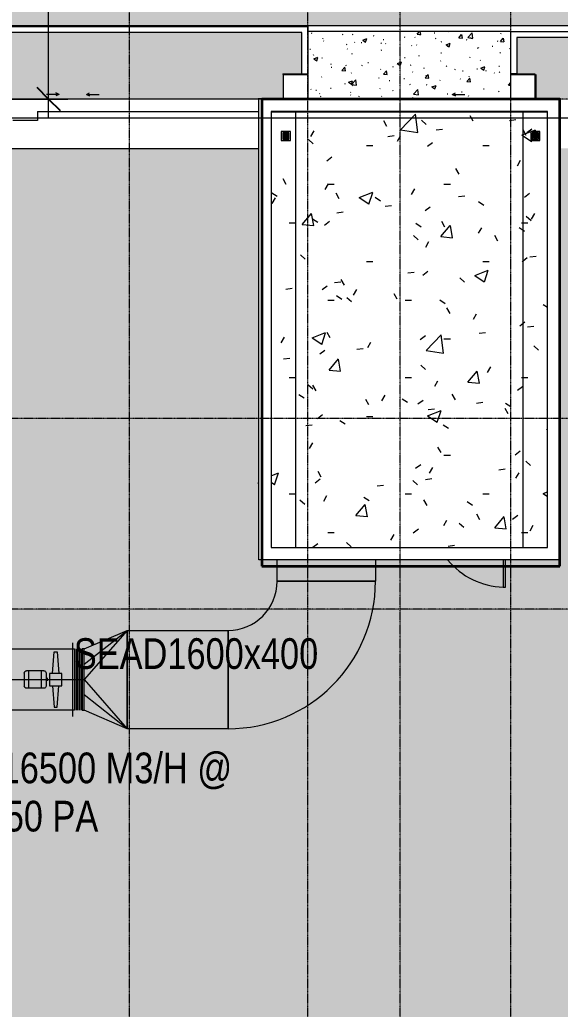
# Model space of a CAD drawing. Header units: millimetres. Extents: x 5117 to 246734, y -48177 to 129208.
# Drawn here: x 110265 to 119058, y 63423 to 79527 of the extents above; entities that cross this region are included whole.
import ezdxf

# ---------------------------------------------------------------- set-up
doc = ezdxf.new("R2010")
doc.units = ezdxf.units.MM
doc.linetypes.add('Grid Line', pattern=[22.225, 12.7, -3.175, 3.175, -3.175])
doc.linetypes.add('IMPORT-CENTER _3_', pattern=[10.16, 6.35, -1.27, 1.27, -1.27])
for name, color, linetype, lineweight in [('0-1', 7, 'Continuous', 5), ('A-ANNO-DIMS', 211, 'Continuous', 9), ('A-ANNO-DIMS-310', 211, 'Continuous', 9), ('A-DETL-GENF', 92, 'Continuous', 9), ('A-DETL-WIDE', 214, 'Continuous', 35), ('A-DOOR', 31, 'Continuous', 9), ('A-FLOR', 192, 'Continuous', 9), ('A-FLOR-1', 7, 'Continuous', 9), ('A-FLOR-PATT', 8, 'Continuous', 9), ('A-FLOR-PATT-2', 9, 'Continuous', 9), ('A-FLOR-PATT-3', 10, 'Continuous', 9), ('A-GLAZ', 151, 'Continuous', 9), ('A-WALL', 113, 'Continuous', 9), ('G-IMPT', 8, 'Continuous', 9), ('G-IMPT-1', 8, 'IMPORT-CENTER _3_', 9), ('G-IMPT-3', 7, 'Continuous', 9), ('I-WALL', 2, 'Continuous', 9), ('M-EQPM', 50, 'Continuous', 9), ('S-BEAM-1', 7, 'Continuous', 9), ('S-COLS-1', 7, 'Continuous', 9), ('S-GRID-1', 1, 'Grid Line', 9)]:
    doc.layers.add(name, color=color, linetype=linetype, lineweight=lineweight)
doc.styles.add('Arial', font='arial_0.ttf', dxfattribs={"width": 0.8, "height": 500})
doc.styles.add('Arial_9', font='arial_0.ttf', dxfattribs={"width": 0.9, "height": 930})
doc.dimstyles.new('1_Dim_chi_tiet_khu_đất_2', dxfattribs={"dimscale": 304.8, "dimtxt": 948.841242, "dimasz": 1.220472, "dimexe": 1.01706, "dimexo": 0.0625, "dimgap": 0.101706, "dimtad": 1, "dimdec": 0, "dimrnd": 5, "dimzin": 0, "dimdsep": 46, "dimtxsty": 'Arial_9', "dimblk1": 'OBLIQUE', "dimblk2": 'OBLIQUE', "dimsah": 1, "dimcen": 0.09, "dimdle": 1.01706, "dimazin": 0, "dimtfac": 1, "dimtdec": 4, "dimtix": 1, "dimtmove": 0, "dimatfit": 3, "dimfxl": 3.051181, "dimfxlon": 1, "dimtvp": 1, "dimtolj": 1, "dimtzin": 0, "dimarcsym": 2})
pattern_1 = [(0, (0, 0), (2519.68, 629.92), [103.937, -1785.823, 103.937, -1785.823, -10078.72]), (0, (0, 0), (2519.68, 629.92), [-3779.52, 103.937, -3675.583, 103.937, -1785.823, -4409.44]), (0, (0, 0), (2519.68, 629.92), [-9448.8, 103.937, -1155.903, 103.937, -3045.663]), (120, (944.9, 314.96), (-1805.3667, 1867.147), [103.937, -1785.823, 103.937, -11864.543]), (120, (944.9, 314.96), (-1805.3667, 1867.147), [-1993.697, -1785.823, 103.937, -3675.583, -6299.2]), (120, (944.9, 314.96), (-1805.3667, 1867.147), [-7559.04, 103.937, -1785.823, 103.937, -4305.503]), (120, (944.9, 314.96), (-1805.3667, 1867.147), [-9552.737, -1155.903, 103.937, -3045.663]), (240, (1259.84, 1574.8), (-714.3133, -2497.067), [103.937, -1785.823, 103.937, -11864.543]), (240, (1259.84, 1574.8), (-714.3133, -2497.067), [-1993.697, -1785.823, 103.937, -3675.583, -6299.2]), (240, (1259.84, 1574.8), (-714.3133, -2497.067), [-7559.04, 103.937, -1785.823, 103.937, -4305.503]), (240, (1259.84, 1574.8), (-714.3133, -2497.067), [-9552.737, -1155.903, 103.937, -3045.663])]
pattern_2 = [(50, (0, 0), (2259.083, -197.644), [236.22, -2598.42]), (355, (0, 0), (-437.01, 2369.104), [188.976, -2078.736]), (100.451, (188.3, -16.5), (1822.088, 2171.446), [200.756, -2208.317]), (46.184, (0, 630), (3361.38, -521.33), [354.33, -3897.63]), (96.636, (280, 586.5), (2943.79, 3068.1), [301.134, -3312.475]), (351.184, (0, 630), (2943.82, 3068.07), [283.464, -3118.104]), (21, (315, 472.4), (1880.018, -1268.089), [236.22, -2598.42]), (326, (315, 472.4), (766.346, 2283.932), [188.976, -2078.736]), (71.451, (471.6, 366.8), (2646.372, 1015.824), [200.756, -2208.317]), (37.5, (0, 0), (38.299, 1048.482), [103.937, -1949.602, 103.937, -2006.295, -2086.61]), (37.5, (0, 0), (38.299, 1048.482), [-4163.77, 103.937, -1982.673]), (7.5, (0, 0), (828.564, 1242.239), [103.937, -1099.21, 103.937, -1902.358, -795.274]), (7.5, (0, 0), (828.564, 1242.239), [-3209.442, 103.937, -691.337]), (327.5, (-702.4, 0), (1681.327, -71.0387), [103.937, -683.463, 103.937, -2352.751, -3259.836]), (327.5, (-702.4, 0), (1681.327, -71.0387), [-3244.088, 103.937, -3155.9]), (317.5, (-1017.3, 0), (1836.803, 315.291), [103.937, -919.683, 103.937, -1527.556, -2314.956]), (317.5, (-1017.3, 0), (1836.803, 315.291), [-2655.113, 103.937, -2211.02])]

# ---------------------------------------------------------------- blocks, each defined once
blk = doc.blocks.new('NCV_TKTC_KET CAU_rvt-1-TKCS_MB TỔNG THỂ MÁI')
at = {"layer": 'A-FLOR-1'}
for p, q in [((114143, 78235), (105951, 78235)), ((114143, 78237), (110552, 78237)), ((106751, 77435), (114153, 77435))]:
    blk.add_line(p, q, dxfattribs=at)
at = {"layer": 'S-BEAM-1'}
for p, q in [((114143, 78235), (110552, 78235)), ((110552, 78035), (114153, 78035))]:
    blk.add_line(p, q, dxfattribs=at)
at = {"layer": 'S-COLS-1'}
for p, q in [((114553, 78637), (114953, 78637)), ((114553, 78245), (114553, 78637)), ((114953, 78637), (114953, 78245)), ((118253, 78637), (118653, 78637)), ((118253, 78245), (118253, 78637)), ((118653, 78637), (118653, 78245)), ((110152, 78237), (110552, 78237)), ((110552, 78237), (110552, 78235)), ((110552, 78035), (110552, 77887)), ((110552, 77887), (110152, 77887))]:
    blk.add_line(p, q, dxfattribs=at)
blk = doc.blocks.new('1_FAMILY RVT - W01-WxH 1400x1400xmm-411185-TKCS_MB TỔNG THỂ MÁI')
at = {"layer": 'A-GLAZ'}
for q in [(299.2, -146.99), (299.2, -197.79), (451.6, -172.39)]:
    blk.add_line((248.4, -172.39), q, dxfattribs=at)
blk = doc.blocks.new('THU NUOC - THU NUOC-1836407-TKCS_MB TỔNG THỂ MÁI')
at = {"layer": 'M-EQPM'}
for p, q in [((-66, 71), (-66, -79)), ((84, 71), (-66, 71)), ((59, 46), (-41, 46)), ((-41, 46), (-41, -54)), ((-23, 11), (41, 11)), ((41, 5), (-23, 5)), ((-11, 23), (28, 23)), ((28, 17), (-11, 17)), ((-1, 36), (19, 36)), ((19, 30), (-1, 30)), ((59, -54), (59, 46)), ((84, -79), (84, 71)), ((-66, -79), (84, -79)), ((-41, -54), (59, -54)), ((-23, -1), (1, -1)), ((1, -7), (-23, -7)), ((-23, -14), (41, -14)), ((41, -20), (-23, -20)), ((-11, -26), (28, -26)), ((28, -32), (-11, -32)), ((-1, -38), (19, -38)), ((19, -44), (-1, -44)), ((1, -1), (1, -7)), ((17, -1), (41, -1)), ((17, -7), (17, -1)), ((41, -7), (17, -7))]:
    blk.add_line(p, q, dxfattribs=at)
for centre, radius, start, end in [((9, -4), 45, 0, 180), ((9, -4), 45, 0, 180), ((-23, 8), 3, 90, 270), ((-11, 20), 3, 90, 270), ((-1, 33), 3, 90, 270), ((19, 33), 3, 270, 90), ((28, 20), 3, 270, 90), ((41, 8), 3, 270, 90), ((9, -4), 45, 180, 360), ((9, -4), 45, 180, 360), ((-23, -4), 3, 90, 270), ((-23, -17), 3, 90, 270), ((-11, -29), 3, 90, 270), ((-1, -41), 3, 90, 270), ((19, -41), 3, 270, 90), ((28, -29), 3, 270, 90), ((41, -4), 3, 270, 90), ((41, -17), 3, 270, 90)]:
    blk.add_arc(centre, radius, start, end, dxfattribs=at)
blk = doc.blocks.new('TKTC_XREF_260130_MB TUM MAI - TKTC_XREF_260130_MB TUM MAI_dwg_$H1600x400-4167682-TKCS_MB TỔNG THỂ MÁI')
at = {"layer": 'G-IMPT-1'}
blk.add_line((1100, 0), (1120, 0), dxfattribs=at)
blk = doc.blocks.new('TKTC_XREF_260130_MB TUM MAI - TKTC_XREF_260130_MB TUM MAI_dwg_A$Ced4233ca-4167688-TKCS_MB TỔNG THỂ MÁI')
at = {"extrusion": (0, 0, -1), "zscale": -1}
blk.add_blockref('TKTC_XREF_260130_MB TUM MAI - TKTC_XREF_260130_MB TUM MAI_dwg_$H1600x400-4167682-TKCS_MB TỔNG THỂ MÁI', (12000, 54753), dxfattribs=at)
blk = doc.blocks.new('TKTC_XREF_260130_MB TUM MAI - TKTC_XREF_260130_MB TUM MAI_dwg-4167669-TKCS_MB TỔNG THỂ MÁI')
at = {"layer": 'G-IMPT'}
blk.add_line((-84499, -782531), (-84899, -782531), dxfattribs=at)
blk.add_blockref('TKTC_XREF_260130_MB TUM MAI - TKTC_XREF_260130_MB TUM MAI_dwg_A$Ced4233ca-4167688-TKCS_MB TỔNG THỂ MÁI', (-75899, -843934))
blk = doc.blocks.new('TKTC_XREF_260130_MB TUM MAI - TKTC_XREF_251221_MB TUM MAI-2041484-TKCS_MB TỔNG THỂ MÁI')
blk.add_blockref('TKTC_XREF_260130_MB TUM MAI - TKTC_XREF_260130_MB TUM MAI_dwg-4167669-TKCS_MB TỔNG THỂ MÁI', (169499, 843934))
blk = doc.blocks.new('FD_01 - FD_01-1200x2200mm-1787918-TKCS_MB TỔNG THỂ MÁI')
at = {"layer": 'A-DETL-GENF'}
for p, q in [((570, -875), (570, -1320)), ((610, -1320), (610, -875)), ((570, -1320), (610, -1320))]:
    blk.add_line(p, q, dxfattribs=at)
blk.add_arc((610, -100), 1220, 219.6452, 268.1211, dxfattribs=at)
blk = doc.blocks.new('1_FAMILY RVT - W01-WxH 1400x1400xmm-389822-TKCS_MB TỔNG THỂ MÁI')
at = {"layer": 'A-GLAZ'}
for q in [(299.2, 197.79), (299.2, 146.99), (451.6, 172.39)]:
    blk.add_line((248.4, 172.39), q, dxfattribs=at)
blk = doc.blocks.new('1_FAMILY RVT - W01-WxH 1000x3200-3536800-TKCS_MB TỔNG THỂ MÁI')
at = {"layer": 'A-GLAZ'}
for q in [(749.2, 197.79), (749.2, 146.99), (901.6, 172.39)]:
    blk.add_line((698.4, 172.39), q, dxfattribs=at)
blk = doc.blocks.new('TKTC_QUAT HUT KHOI_260130 - TKTC_QUAT HUT KHOI_260130_dwg_A$C93a11253-flat-1-4168559-TKCS_MB TỔNG THỂ MÁI')
at = {"layer": 'G-IMPT'}
for p, q in [((0, -694), (0, 706)), ((-600, 506), (600, 506)), ((500, 637), (-500, 637)), ((500, 612), (-500, 612)), ((500, 587), (-500, 587)), ((500, 562), (-500, 562)), ((-500, 506), (-500, -494)), ((500, -494), (500, 506)), ((-142, 37), (-142, -244)), ((-142, 0), (142, 0)), ((105, 75), (-105, 75)), ((-16, 104), (-16, 75)), ((16, 104), (16, 75)), ((142, 37), (142, -244)), ((-142, -206), (142, -206)), ((105, -281), (-105, -281)), ((-600, -494), (600, -494)), ((500, -551), (-500, -551)), ((500, -576), (-500, -576)), ((500, -601), (-500, -601)), ((500, -626), (-500, -626))]:
    blk.add_line(p, q, dxfattribs=at)
at = {"layer": 'G-IMPT', "flags": 128}
for points in [[(-500, 662), (-500, 693), (500, 693), (500, 662)], [(-500, 537), (-500, 506), (500, 506), (500, 537)], [(-100, 328), (100, 328), (100, 128), (-100, 128)], [(-500, -526), (-500, -494), (500, -494), (500, -526)], [(-500, -651), (-500, -682), (500, -682), (500, -651)]]:
    blk.add_lwpolyline(points, close=True, dxfattribs=at)
for points in [[(-100, 178), (-450, 203), (-450, 253), (-100, 278)], [(100, 178), (450, 203), (450, 253), (100, 278)]]:
    blk.add_lwpolyline(points, dxfattribs=at)
at = {"layer": 'G-IMPT'}
for centre, start, end in [((-105, 37), 90, 180), ((105, 37), 360, 90), ((-105, -244), 180, 270), ((105, -244), 270, 0)]:
    blk.add_arc(centre, 37.5, start, end, dxfattribs=at)
blk = doc.blocks.new('TKTC_QUAT HUT KHOI_260130 - TKTC_QUAT HUT KHOI_260130_dwg-4168555-TKCS_MB TỔNG THỂ MÁI')
at = {"layer": 'G-IMPT'}
for p, q in [((118652, 78642), (118252, 78642)), ((114452, 70392), (116052, 70392))]:
    blk.add_line(p, q, dxfattribs=at)
at = {"layer": 'G-IMPT', "flags": 128}
for points in [[(116052, 70740), (116052, 70392), (114452, 70392), (114452, 70740)], [(113652, 67992), (112012, 67992), (112012, 69592), (113652, 69592), (113652, 67992), (113652, 69592)]]:
    blk.add_lwpolyline(points, dxfattribs=at)
blk.add_lwpolyline([(112012, 69592), (112012, 67992), (111312, 68292), (111312, 69292)], close=True, dxfattribs=at)
at = {"layer": 'G-IMPT'}
for radius in [2400, 800]:
    blk.add_arc((113652, 70392), radius, 270, 0, dxfattribs=at)
at = {"layer": 'M-EQPM', "flags": 128}
blk.add_lwpolyline([(111312, 69042), (112012, 69592), (111312, 68792), (112012, 67992), (111312, 68542)], dxfattribs=at)
at = {"extrusion": (0, 0, -1), "zscale": -1, "rotation": 90.00000000000001}
blk.add_blockref('TKTC_QUAT HUT KHOI_260130 - TKTC_QUAT HUT KHOI_260130_dwg_A$C93a11253-flat-1-4168559-TKCS_MB TỔNG THỂ MÁI', (-110619, 68792), dxfattribs=at)
at = {"layer": 'G-IMPT-3', "char_height": 500, "attachment_point": 2, "line_spacing_factor": 0.941778, "style": 'Arial'}
for s, insert, width in [('SEAD1600x400', (113132, 69465), 2901.59), ('SEAF- 0316500 M3/H @ 350 PA', (110625, 67604), 6758.14)]:
    blk.add_mtext(s, dxfattribs=dict(at, insert=insert, width=width))
blk = doc.blocks.new('TKTC_QUAT HUT KHOI_260130 - TKTC_QUAT HUT KHOI_260130-2046036-TKCS_MB TỔNG THỂ MÁI')
blk.add_blockref('TKTC_QUAT HUT KHOI_260130 - TKTC_QUAT HUT KHOI_260130_dwg-4168555-TKCS_MB TỔNG THỂ MÁI', (-33652, -17239))
blk = doc.blocks.new('TKTC_BON NUOC MAI_260130 - TKTC_BON NUOC MAI_260130_dwg-3426650-TKCS_MB TỔNG THỂ MÁI')
at = {"layer": 'G-IMPT'}
blk.add_line((-89009, -782934), (-92599, -782934), dxfattribs=at)
at = {"layer": 'G-IMPT', "flags": 128}
blk.add_lwpolyline([(-84499, -782534), (-84499, -782531), (-84899, -782531), (-84899, -782534)], dxfattribs=at)
blk = doc.blocks.new('TKTC_BON NUOC MAI_260130 - TKTC_BON NUOC MAI_260130-2047084-TKCS_MB TỔNG THỂ MÁI')
blk.add_blockref('TKTC_BON NUOC MAI_260130 - TKTC_BON NUOC MAI_260130_dwg-3426650-TKCS_MB TỔNG THỂ MÁI', (169499, 843934))
blk = doc.blocks.new('DIMBLOCK5-TKCS_MB TỔNG THỂ MÁI')
at = {"layer": 'A-ANNO-DIMS-310'}
for p, q in [((33104, 78860), (33104, 77620)), ((33104, 77930), (33104, 78860)), ((127802, 78860), (127802, 77620)), ((127802, 77930), (127802, 78860)), ((32794, 77930), (128112, 77930))]:
    blk.add_line(p, q, dxfattribs=at)
at = {"layer": 'A-ANNO-DIMS-310', "lineweight": 25}
for p, q in [((33104, 77930), (33290, 78116)), ((127802, 77930), (127988, 78116)), ((33104, 77930), (32918, 77744)), ((127802, 77930), (127616, 77744))]:
    blk.add_line(p, q, dxfattribs=at)
at = {"layer": 'A-ANNO-DIMS-310', "color": 0, "insert": (78847, 79168), "char_height": 930, "width": 3853.76, "attachment_point": 1, "line_spacing_factor": 0.941778, "style": 'Arial_9'}
blk.add_mtext('94700', dxfattribs=at)
blk = doc.blocks.new('_Oblique')
at = {"color": 0, "linetype": 'ByBlock', "lineweight": -2}
blk.add_line((-0.5, -0.5), (0.5, 0.5), dxfattribs=at)
blk = doc.blocks.new('DIMBLOCK44-TKCS_MB TỔNG THỂ MÁI')
at = {"layer": 'A-ANNO-DIMS-310'}
for p, q in [((110734, 77927), (110734, 84728)), ((109804, 84418), (111044, 84418)), ((110734, 84418), (109804, 84418)), ((109804, 78237), (111044, 78237)), ((110734, 78237), (109804, 78237))]:
    blk.add_line(p, q, dxfattribs=at)
at = {"layer": 'A-ANNO-DIMS-310', "lineweight": 25}
for p, q in [((110734, 84418), (110548, 84604)), ((110734, 84418), (110920, 84232)), ((110734, 78237), (110548, 78423)), ((110734, 78237), (110920, 78051))]:
    blk.add_line(p, q, dxfattribs=at)
at = {"layer": 'A-ANNO-DIMS-310', "color": 0, "insert": (109495, 80043), "char_height": 930, "width": 3083, "attachment_point": 1, "rotation": 90, "line_spacing_factor": 0.941778, "style": 'Arial_9'}
blk.add_mtext('6180', dxfattribs=at)

msp = doc.modelspace()

# ---------------------------------------------------------------- hatches: boundary and pattern name
at = {"layer": 'A-FLOR-PATT'}
h = msp.add_hatch(dxfattribs=at)
h.set_pattern_fill('FP_14', color=256, style=0, pattern_type=2)
h.set_pattern_definition([(0, (236.2, 15.75), (787.4, 787.4), [118.11, -23.622, 31.496, -23.622, -590.55]), (0, (236.2, 15.75), (787.4, 787.4), [-196.85, 118.11, -472.44]), (0, (196.85, 39.4), (787.4, 787.4), [78.74, -59.055, 118.11, -59.055, -472.44]), (0, (196.85, 39.4), (787.4, 787.4), [-314.96, 78.74, -393.7]), (0, (472.44, 354.3), (787.4, 787.4), [98.425, -39.37, 98.425, -551.18]), (0, (78.74, 511.8), (787.4, 787.4), [39.37, -78.74, 39.37, -629.92]), (90, (157.5, 511.8), (-787.4, 787.4), [70.866, -716.534]), (90, (393.7, 39.4), (-787.4, 787.4), [78.74, -708.66]), (90, (590.55, 354.3), (-787.4, 787.4), [78.74, -708.66]), (45, (496.06, 31.5), (0, 787.4002), [78.74, -1034.812]), (135, (291.34, 31.5), (-787.4002, 6e-14), [78.74, -1034.812]), (63.435, (472.44, 35.43), (-0.0007, 787.4), [78.74, -1681.94]), (75.964, (433.07, 39.37), (-0.00383, 787.3999), [78.74, -3167.793]), (75.964, (629.92, 354.33), (-0.00383, 787.3999), [62.992, -3183.541]), (75.964, (173.23, 511.81), (-0.00383, 787.3999), [55.118, -3191.415]), (104.036, (354.33, 39.37), (0.00383, 787.3999), [78.74, -3167.793]), (104.036, (551.18, 354.33), (0.00383, 787.3999), [62.992, -3183.541]), (104.036, (141.73, 511.81), (0.00383, 787.3999), [55.118, -3191.415]), (116.565, (314.96, 35.43), (0.0007, 787.4), [78.74, -1681.939])])
h.paths.add_polyline_path([(127262.5, 17346.9), (128812.2, 17347.5), (128913.1, 17354.5), (129012.7, 17373), (129116.8, 17405.7), (129210.2, 17447.5), (129291.6, 17495), (129371.4, 17554.4), (129431, 17607.6), (129497.5, 17682), (129555.2, 17763.4), (129603.5, 17850.8), (129641.7, 17943), (129669.3, 18038.9), (129686.7, 18149), (129691.6, 18300.2), (129691.6, 33727.4), (128462.6, 33727.4), (128462.6, 33737.4), (127262.6, 33737.4), (127262.6, 33076.9), (127252.6, 33076.9), (127252.6, 17586.9), (127262.5, 17586.9)])
h.paths.add_polyline_path([(127262.6, 37137.4), (129701.6, 37137.4), (129701.6, 40386.3), (129693.8, 40471.7), (129671.1, 40555.4), (129647.1, 40613.3), (129594.5, 40693.8), (129555.2, 40739.9), (129495.5, 40790.8), (129409.4, 40839.8), (129356.1, 40861.9), (129279.8, 40880.2), (129201.6, 40886.3), (128501.6, 40886.3), (128501.6, 61586.3), (129210.2, 61587), (129287, 61594.2), (129370.7, 61616.8), (129428.6, 61640.8), (129509.1, 61693.4), (129555.2, 61732.8), (129606.1, 61792.4), (129647.1, 61859.3), (129677.2, 61931.8), (129695.5, 62008.1), (129701.6, 62086.3), (129701.6, 74336.9), (129695.3, 74585.1), (129676.5, 74832.7), (129645.1, 75078.9), (129586.3, 75387.9), (129545.2, 75565.1), (129459.7, 75854.1), (129396.6, 76038.7), (129304.5, 76269.3), (129173.6, 76547.1), (129085.9, 76714.9), (128959, 76930.4), (128817.7, 77143.9), (128666.7, 77348.2), (128506.4, 77543.2), (128337.2, 77728.8), (128128.4, 77932.9), (127973.6, 78071), (127780.1, 78227), (127579.5, 78372.8), (127358.1, 78516.2), (127154.9, 78634.2), (126896.1, 78765.3), (126668.6, 78865.9), (126486.1, 78937.9), (126253.1, 79016.6), (126016.5, 79083.6), (125777.1, 79138.6), (125535.3, 79181.5), (125291.7, 79212.2), (125047, 79230.7), (124801.6, 79236.9), (118352.6, 79236.9), (118352.6, 78636.9), (118662.6, 78636.9), (118662.6, 78245.3), (119062.6, 78245.3), (119062.6, 78236.9), (122752.5, 78236.9), (122752.5, 79036.9), (125162.5, 79036.9), (125159.6, 78246.9), (125152.5, 78246.9), (125152.5, 78236.9), (127252.6, 78236.9), (127254.5, 37796.9), (127262.6, 37796.9), (127262.6, 37150.6)])
h.paths.add_polyline_path([(107452.6, 78236.9), (114142.6, 78236.9), (114142.6, 78245.3), (114552.6, 78245.3), (114552.6, 78636.9), (114542.6, 78636.9), (114542.6, 78646.9), (114852.6, 78646.9), (114852.6, 79318.2), (100352.6, 79318.2), (100172.4, 79311.5), (99993.1, 79291.8), (99836.3, 79264.3), (99668, 79222.6), (99469.1, 79155.8), (99342.2, 79104.8), (99184.5, 79028.3), (99035.8, 78943.1), (98855.2, 78818.7), (98754.7, 78740.6), (98625.3, 78625.3), (98504.2, 78501.2), (98392, 78369), (98301.8, 78246.9), (105942.6, 78243.9), (105942.6, 78236.9), (106352.6, 78236.9)])
at = {"layer": 'A-FLOR-PATT-2'}
h = msp.add_hatch(dxfattribs=at)
h.set_pattern_fill('FP_1', color=256, style=0, pattern_type=2)
h.set_pattern_definition(pattern_1)
h.paths.add_polyline_path([(114352.6, 70936.9), (114752.6, 70936.9), (114752.6, 78025.3), (114362.6, 78025.3), (114362.6, 78035.3), (114352.6, 78035.3), (114352.6, 73775.4)])
h.paths.add_polyline_path([(118714.8, 70936.9), (118852.6, 70936.9), (118852.6, 78035.3), (118842.6, 78035.3), (118842.6, 78025.3), (118452.6, 78025.3), (118452.6, 70936.9)])
h.paths.add_polyline_path([(114642.6, 77586.9), (114542.6, 77586.9), (114542.6, 77686.9), (114642.6, 77686.9), (114642.6, 77593.5)])
h.paths.add_polyline_path([(118607.6, 77586.9), (118602.6, 77586.9), (118602.6, 77686.9), (118702.6, 77686.9), (118702.6, 77586.9), (118609.1, 77586.9)])
h.paths.add_polyline_path([(118652.6, 77591.9), (118673.8, 77598.3), (118667.1, 77602.9), (118664.2, 77604.1), (118662.4, 77602.9), (118639.9, 77604.7), (118639.9, 77600.7), (118631.3, 77597.5), (118642.8, 77593.2)])
h.paths.add_polyline_path([(118652.6, 77591.9), (118644.2, 77596.9), (118655.6, 77593.5)])
h.paths.add_polyline_path([(114592.6, 77591.9), (114613.8, 77598.3), (114607.1, 77602.9), (114604.2, 77604.1), (114602.4, 77602.9), (114579.9, 77604.7), (114579.9, 77600.7), (114571.3, 77597.5), (114582.8, 77593.2)])
h.paths.add_polyline_path([(114592.6, 77591.9), (114584.2, 77596.9), (114595.6, 77593.5)])
h.paths.add_polyline_path([(118630.1, 77598), (118632.8, 77609.3), (118672.3, 77609.3), (118675.3, 77609), (118675.3, 77612.3), (118675.1, 77616.7), (118672.3, 77615.3), (118629.8, 77616.8), (118627.6, 77614.4), (118629.8, 77612.3), (118631.3, 77609.3), (118630.6, 77602.9)])
h.paths.add_polyline_path([(114615.1, 77598), (114615.3, 77609), (114615.3, 77612.3), (114615.1, 77616.7), (114612.3, 77615.3), (114569.8, 77616.8), (114567.6, 77614.4), (114569.8, 77612.3), (114571.3, 77609.3), (114572.8, 77609.3), (114612.3, 77609.3), (114613.8, 77603.1)])
h.paths.add_polyline_path([(118684.6, 77652.2), (118675.3, 77661.6), (118673.9, 77664.6), (118673.8, 77676.4), (118652.6, 77681.9), (118630.1, 77675.9), (118629.8, 77664.9), (118629.8, 77661.6), (118630.1, 77657.2), (118632.8, 77658.6), (118675.3, 77657), (118684.4, 77652.3)])
h.paths.add_polyline_path([(118613.6, 77614.4), (118620.7, 77621.7), (118687.2, 77619), (118687.7, 77623.3), (118696, 77625.3), (118687.2, 77635.2), (118687.8, 77638.8), (118696, 77648.6), (118688, 77652.2), (118684.4, 77652.2), (118617.8, 77654.9), (118617.8, 77650.7), (118609.1, 77648.6), (118613.6, 77637.7), (118617.3, 77634.6), (118609.1, 77625.3), (118617.1, 77621.7), (118614, 77615.3)])
h.paths.add_polyline_path([(114624.6, 77652.2), (114615.3, 77661.6), (114613.9, 77664.6), (114613.8, 77676.4), (114592.6, 77681.9), (114570.1, 77675.9), (114569.8, 77664.9), (114569.8, 77661.6), (114570.1, 77657.2), (114572.8, 77658.6), (114615.3, 77657), (114624.4, 77652.3)])
h.paths.add_polyline_path([(114553.6, 77614.4), (114560.7, 77621.7), (114627.2, 77619), (114627.2, 77623.2), (114636, 77625.3), (114627.2, 77635.2), (114627.8, 77638.8), (114636, 77648.6), (114628, 77652.2), (114624.4, 77652.2), (114557.8, 77654.9), (114557.8, 77650.7), (114549.1, 77648.6), (114553.6, 77637.7), (114557.3, 77634.6), (114549.1, 77625.3), (114557.1, 77621.7)])
h.paths.add_polyline_path([(114549.1, 77625.3), (114558.3, 77633.7), (114557.8, 77626.8), (114553.6, 77626)])
h.paths.add_polyline_path([(118696, 77625.3), (118686.8, 77627.7), (118687.6, 77633.7), (118691.5, 77629.8)])
h.paths.add_polyline_path([(118609.1, 77625.3), (118618.3, 77633.7), (118615.8, 77626.4), (118613.6, 77626)])
h.paths.add_polyline_path([(114636, 77625.3), (114626.8, 77627.7), (114627.6, 77633.7), (114631.5, 77629.8)])
h.paths.add_polyline_path([(118664.2, 77627.7), (118620.4, 77627.7), (118620.7, 77633.7), (118644.6, 77633.7), (118644.6, 77639.7), (118620.4, 77639.7), (118620.7, 77646.2), (118684.6, 77646.2), (118684.4, 77639.7), (118660.6, 77639.7), (118660.6, 77633.7), (118684.6, 77633.7), (118684.4, 77627.7), (118675.1, 77627.7)])
h.paths.add_polyline_path([(114624.6, 77627.7), (114560.4, 77627.7), (114560.7, 77633.7), (114584.6, 77633.7), (114584.6, 77639.7), (114560.4, 77639.7), (114560.7, 77646.2), (114624.6, 77646.2), (114624.4, 77639.7), (114600.6, 77639.7), (114600.6, 77633.7), (114624.6, 77633.7)])
h.paths.add_polyline_path([(118618.3, 77638.8), (118613.6, 77647.8), (118618.3, 77646.2), (118618.3, 77639.7)])
h.paths.add_polyline_path([(118686.8, 77638.8), (118687.2, 77647.1), (118696, 77648.6), (118687.2, 77639.3)])
h.paths.add_polyline_path([(114626.8, 77638.8), (114627.2, 77647.1), (114636, 77648.6), (114627.2, 77639.3)])
h.paths.add_polyline_path([(114558.3, 77638.8), (114553.6, 77647.8), (114558.3, 77646.2), (114558.3, 77639.7)])
h.paths.add_polyline_path([(114612.3, 77664.6), (114605.3, 77673.2), (114615.1, 77675.9), (114613.8, 77670.8)])
h.paths.add_polyline_path([(114592.6, 77664.6), (114572.8, 77664.6), (114582.8, 77671), (114605.3, 77669.1), (114612.3, 77664.6), (114602.4, 77664.6)])
h.paths.add_polyline_path([(118672.3, 77664.6), (118665.3, 77673.2), (118675.1, 77675.9), (118673.3, 77668.8)])
h.paths.add_polyline_path([(118632.8, 77664.6), (118642.8, 77671), (118665.9, 77668.8), (118672.3, 77664.6), (118639.9, 77664.6)])
h.paths.add_polyline_path([(118632.8, 77664.6), (118632.8, 77675.2), (118638, 77671), (118636.2, 77668.8)])
h.paths.add_polyline_path([(114572.8, 77664.6), (114572.8, 77675.2), (114578, 77671)])
h.paths.add_polyline_path([(114602.4, 77677), (114589.5, 77680.4), (114595.6, 77680.4), (114596.6, 77679.9)])
h.paths.add_polyline_path([(118642.8, 77677), (118655.6, 77680.4), (118662.4, 77677), (118652.1, 77677)])
h = msp.add_hatch(dxfattribs=at)
h.set_pattern_fill('FP_7', color=256, style=0, pattern_type=2)
h.set_pattern_definition(pattern_2)
h.paths.add_polyline_path([(114352.6, 70936.9), (114752.6, 70936.9), (114752.6, 78025.3), (114362.6, 78025.3), (114362.6, 78035.3), (114352.6, 78035.3), (114352.6, 73775.4)])
h.paths.add_polyline_path([(118714.8, 70936.9), (118852.6, 70936.9), (118852.6, 78035.3), (118842.6, 78035.3), (118842.6, 78025.3), (118452.6, 78025.3), (118452.6, 70936.9)])
h.paths.add_polyline_path([(114642.6, 77586.9), (114542.6, 77586.9), (114542.6, 77686.9), (114642.6, 77686.9), (114642.6, 77593.5)])
h.paths.add_polyline_path([(118607.6, 77586.9), (118602.6, 77586.9), (118602.6, 77686.9), (118702.6, 77686.9), (118702.6, 77586.9), (118609.1, 77586.9)])
h.paths.add_polyline_path([(118652.6, 77591.9), (118673.8, 77598.3), (118667.1, 77602.9), (118664.2, 77604.1), (118662.4, 77602.9), (118639.9, 77604.7), (118639.9, 77600.7), (118631.3, 77597.5), (118642.8, 77593.2)])
h.paths.add_polyline_path([(118652.6, 77591.9), (118644.2, 77596.9), (118655.6, 77593.5)])
h.paths.add_polyline_path([(114592.6, 77591.9), (114613.8, 77598.3), (114607.1, 77602.9), (114604.2, 77604.1), (114602.4, 77602.9), (114579.9, 77604.7), (114579.9, 77600.7), (114571.3, 77597.5), (114582.8, 77593.2)])
h.paths.add_polyline_path([(114592.6, 77591.9), (114584.2, 77596.9), (114595.6, 77593.5)])
h.paths.add_polyline_path([(118630.1, 77598), (118632.8, 77609.3), (118672.3, 77609.3), (118675.3, 77609), (118675.3, 77612.3), (118675.1, 77616.7), (118672.3, 77615.3), (118629.8, 77616.8), (118627.6, 77614.4), (118629.8, 77612.3), (118631.3, 77609.3), (118630.6, 77602.9)])
h.paths.add_polyline_path([(114615.1, 77598), (114615.3, 77609), (114615.3, 77612.3), (114615.1, 77616.7), (114612.3, 77615.3), (114569.8, 77616.8), (114567.6, 77614.4), (114569.8, 77612.3), (114571.3, 77609.3), (114572.8, 77609.3), (114612.3, 77609.3), (114613.8, 77603.1)])
h.paths.add_polyline_path([(118684.6, 77652.2), (118675.3, 77661.6), (118673.9, 77664.6), (118673.8, 77676.4), (118652.6, 77681.9), (118630.1, 77675.9), (118629.8, 77664.9), (118629.8, 77661.6), (118630.1, 77657.2), (118632.8, 77658.6), (118675.3, 77657), (118684.4, 77652.3)])
h.paths.add_polyline_path([(118613.6, 77614.4), (118620.7, 77621.7), (118687.2, 77619), (118687.7, 77623.3), (118696, 77625.3), (118687.2, 77635.2), (118687.8, 77638.8), (118696, 77648.6), (118688, 77652.2), (118684.4, 77652.2), (118617.8, 77654.9), (118617.8, 77650.7), (118609.1, 77648.6), (118613.6, 77637.7), (118617.3, 77634.6), (118609.1, 77625.3), (118617.1, 77621.7), (118614, 77615.3)])
h.paths.add_polyline_path([(114624.6, 77652.2), (114615.3, 77661.6), (114613.9, 77664.6), (114613.8, 77676.4), (114592.6, 77681.9), (114570.1, 77675.9), (114569.8, 77664.9), (114569.8, 77661.6), (114570.1, 77657.2), (114572.8, 77658.6), (114615.3, 77657), (114624.4, 77652.3)])
h.paths.add_polyline_path([(114553.6, 77614.4), (114560.7, 77621.7), (114627.2, 77619), (114627.2, 77623.2), (114636, 77625.3), (114627.2, 77635.2), (114627.8, 77638.8), (114636, 77648.6), (114628, 77652.2), (114624.4, 77652.2), (114557.8, 77654.9), (114557.8, 77650.7), (114549.1, 77648.6), (114553.6, 77637.7), (114557.3, 77634.6), (114549.1, 77625.3), (114557.1, 77621.7)])
h.paths.add_polyline_path([(114549.1, 77625.3), (114558.3, 77633.7), (114557.8, 77626.8), (114553.6, 77626)])
h.paths.add_polyline_path([(118696, 77625.3), (118686.8, 77627.7), (118687.6, 77633.7), (118691.5, 77629.8)])
h.paths.add_polyline_path([(118609.1, 77625.3), (118618.3, 77633.7), (118615.8, 77626.4), (118613.6, 77626)])
h.paths.add_polyline_path([(114636, 77625.3), (114626.8, 77627.7), (114627.6, 77633.7), (114631.5, 77629.8)])
h.paths.add_polyline_path([(118664.2, 77627.7), (118620.4, 77627.7), (118620.7, 77633.7), (118644.6, 77633.7), (118644.6, 77639.7), (118620.4, 77639.7), (118620.7, 77646.2), (118684.6, 77646.2), (118684.4, 77639.7), (118660.6, 77639.7), (118660.6, 77633.7), (118684.6, 77633.7), (118684.4, 77627.7), (118675.1, 77627.7)])
h.paths.add_polyline_path([(114624.6, 77627.7), (114560.4, 77627.7), (114560.7, 77633.7), (114584.6, 77633.7), (114584.6, 77639.7), (114560.4, 77639.7), (114560.7, 77646.2), (114624.6, 77646.2), (114624.4, 77639.7), (114600.6, 77639.7), (114600.6, 77633.7), (114624.6, 77633.7)])
h.paths.add_polyline_path([(118618.3, 77638.8), (118613.6, 77647.8), (118618.3, 77646.2), (118618.3, 77639.7)])
h.paths.add_polyline_path([(118686.8, 77638.8), (118687.2, 77647.1), (118696, 77648.6), (118687.2, 77639.3)])
h.paths.add_polyline_path([(114626.8, 77638.8), (114627.2, 77647.1), (114636, 77648.6), (114627.2, 77639.3)])
h.paths.add_polyline_path([(114558.3, 77638.8), (114553.6, 77647.8), (114558.3, 77646.2), (114558.3, 77639.7)])
h.paths.add_polyline_path([(114612.3, 77664.6), (114605.3, 77673.2), (114615.1, 77675.9), (114613.8, 77670.8)])
h.paths.add_polyline_path([(114592.6, 77664.6), (114572.8, 77664.6), (114582.8, 77671), (114605.3, 77669.1), (114612.3, 77664.6), (114602.4, 77664.6)])
h.paths.add_polyline_path([(118672.3, 77664.6), (118665.3, 77673.2), (118675.1, 77675.9), (118673.3, 77668.8)])
h.paths.add_polyline_path([(118632.8, 77664.6), (118642.8, 77671), (118665.9, 77668.8), (118672.3, 77664.6), (118639.9, 77664.6)])
h.paths.add_polyline_path([(118632.8, 77664.6), (118632.8, 77675.2), (118638, 77671), (118636.2, 77668.8)])
h.paths.add_polyline_path([(114572.8, 77664.6), (114572.8, 77675.2), (114578, 77671)])
h.paths.add_polyline_path([(114602.4, 77677), (114589.5, 77680.4), (114595.6, 77680.4), (114596.6, 77679.9)])
h.paths.add_polyline_path([(118642.8, 77677), (118655.6, 77680.4), (118662.4, 77677), (118652.1, 77677)])
h = msp.add_hatch(dxfattribs=at)
h.set_pattern_fill('FP_1', color=256, style=0, pattern_type=2)
h.set_pattern_definition(pattern_1)
h.paths.add_polyline_path([(118452.6, 70936.9), (118452.6, 78025.3), (114752.6, 78025.3), (114752.6, 70936.9)])
h = msp.add_hatch(dxfattribs=at)
h.set_pattern_fill('FP_7', color=256, style=0, pattern_type=2)
h.set_pattern_definition(pattern_2)
h.paths.add_polyline_path([(118452.6, 70936.9), (118452.6, 78025.3), (114752.6, 78025.3), (114752.6, 70936.9)])
h = msp.add_hatch(dxfattribs=at)
h.set_pattern_fill('FP_1', color=256, style=0, pattern_type=2)
h.set_pattern_definition(pattern_1)
h.paths.add_polyline_path([(116902.6, 18036.9), (126450.6, 18036.9), (126450.6, 33076.9), (119902.6, 33076.9), (119902.6, 37786.9), (126450.6, 37786.9), (126450.6, 77435.3), (119062.6, 77435.3), (119062.6, 70736.9), (114152.6, 70736.9), (114152.6, 77435.3), (106750.6, 77435.3), (106750.6, 70561.9), (108250.6, 70561.9), (108250.6, 54161.9), (112852.7, 54161.9), (112852.7, 53461.9), (112952.6, 53461.9), (112952.6, 52471.9), (116462.6, 52471.9), (116462.6, 44727), (112852.6, 44727), (112852.6, 43735.3), (48052.7, 43735.3), (48052.7, 44727), (44442.6, 44727), (44442.6, 52471.9), (47952.6, 52471.9), (47952.6, 53461.9), (48052.7, 53461.9), (48052.7, 54161.9), (52652.6, 54161.9), (52652.6, 70561.9), (54152.6, 70561.9), (54152.6, 77436.9), (46762.4, 77436.9), (46762.4, 70736.9), (41852.6, 70736.9), (41852.6, 77435.3), (34450.6, 77435.3), (34450.6, 37786.9), (41002.6, 37786.9), (41002.6, 37796.9), (41012.6, 37796.9), (41012.6, 33076.9), (41002.6, 33076.9), (41002.6, 33086.9), (34450.6, 33086.9), (34450.6, 18037.4), (44002.6, 18037.4), (44002.6, 25337.4), (76452.6, 25337.4), (76452.6, 33536.9), (76442.6, 33537.2), (76442.6, 33546.9), (84387.6, 33546.9), (84387.6, 25337.4), (116902.6, 25337.4), (116902.6, 18342.4)])
h.paths.add_polyline_path([(116252.6, 52961.9), (115852.6, 52961.9), (115852.6, 53461.9), (116352.6, 53461.9), (116352.6, 52961.9), (116252.6, 52961.9)])
h.paths.add_polyline_path([(44652.5, 52961.9), (44552.5, 52961.9), (44552.5, 53461.9), (45052.6, 53461.9), (45052.6, 52961.9), (44652.6, 52961.9)])
h.paths.add_polyline_path([(116252.6, 53061.9), (116252.6, 53061.9), (116252.6, 53361.9)])
h.paths.add_polyline_path([(44652.5, 53061.9), (44652.6, 53062), (44652.5, 53361.3)])
h = msp.add_hatch(dxfattribs=at)
h.set_pattern_fill('FP_2', color=256, style=0, pattern_type=2)
h.set_pattern_definition(pattern_2)
h.paths.add_polyline_path([(116902.6, 18036.9), (126450.6, 18036.9), (126450.6, 33076.9), (119902.6, 33076.9), (119902.6, 37786.9), (126450.6, 37786.9), (126450.6, 77435.3), (119062.6, 77435.3), (119062.6, 70736.9), (114152.6, 70736.9), (114152.6, 77435.3), (106750.6, 77435.3), (106750.6, 70561.9), (108250.6, 70561.9), (108250.6, 54161.9), (112852.7, 54161.9), (112852.7, 53461.9), (112952.6, 53461.9), (112952.6, 52471.9), (116462.6, 52471.9), (116462.6, 44727), (112852.6, 44727), (112852.6, 43735.3), (48052.7, 43735.3), (48052.7, 44727), (44442.6, 44727), (44442.6, 52471.9), (47952.6, 52471.9), (47952.6, 53461.9), (48052.7, 53461.9), (48052.7, 54161.9), (52652.6, 54161.9), (52652.6, 70561.9), (54152.6, 70561.9), (54152.6, 77436.9), (46762.4, 77436.9), (46762.4, 70736.9), (41852.6, 70736.9), (41852.6, 77435.3), (34450.6, 77435.3), (34450.6, 37786.9), (41002.6, 37786.9), (41002.6, 37796.9), (41012.6, 37796.9), (41012.6, 33076.9), (41002.6, 33076.9), (41002.6, 33086.9), (34450.6, 33086.9), (34450.6, 18037.4), (44002.6, 18037.4), (44002.6, 25337.4), (76452.6, 25337.4), (76452.6, 33536.9), (76442.6, 33537.2), (76442.6, 33546.9), (84387.6, 33546.9), (84387.6, 25337.4), (116902.6, 25337.4), (116902.6, 18342.4)])
h.paths.add_polyline_path([(116252.6, 52961.9), (115852.6, 52961.9), (115852.6, 53461.9), (116352.6, 53461.9), (116352.6, 52961.9), (116252.6, 52961.9)])
h.paths.add_polyline_path([(44652.5, 52961.9), (44552.5, 52961.9), (44552.5, 53461.9), (45052.6, 53461.9), (45052.6, 52961.9), (44652.6, 52961.9)])
h.paths.add_polyline_path([(116252.6, 53061.9), (116252.6, 53061.9), (116252.6, 53361.9)])
h.paths.add_polyline_path([(44652.5, 53061.9), (44652.6, 53062), (44652.5, 53361.3)])
at = {"layer": 'A-FLOR-PATT-3'}
h = msp.add_hatch(dxfattribs=at)
h.set_pattern_fill('FP_16', color=256, style=0, pattern_type=2)
h.set_pattern_definition([(49.953, (0, 282.2), (677.725, -59.1966), [70.797, -778.767]), (355.008, (0, 282.2), (-131.1004, 709.5524), [56.692, -623.613]), (100.468, (56.5, 277.3), (546.6266, 650.3527), [60.13, -661.432]), (46.137, (0, 470.9), (1008.4157, -156.129), [106.207, -1168.279]), (96.647, (84, 457.9), (883.1364, 918.9035), [90.192, -992.115]), (351.199, (0, 470.9), (883.1374, 918.904), [85.036, -935.395]), (20.968, (94.5, 423.7), (564.0042, -379.797), [70.851, -779.36]), (326.044, (94.5, 423.7), (229.9053, 684.042), [56.663, -623.297]), (71.423, (141.5, 392.05), (793.9075, 304.2515), [60.137, -661.507]), (37.454, (0, 282.2), (11.48995, 314.02265), [10.387, -605.296, 10.387, -622.293, -625.598]), (37.454, (0, 282.2), (11.48995, 314.02265), [-1248.363, 10.387, -615.211]), (7.488, (0, 282.2), (248.5671, 372.0547), [10.393, -350.541, 10.393, -591.478, -238.575]), (7.488, (0, 282.2), (248.5671, 372.0547), [-962.806, 10.393, -228.182]), (327.543, (-210.7, 282.2), (504.39805, -21.27714), [10.389, -225.718, 10.389, -726.265, -977.482]), (327.543, (-210.7, 282.2), (504.39805, -21.27714), [-972.76, 10.389, -967.094]), (317.547, (-305.2, 282.2), (551.0416, 94.4269), [10.386, -296.468, 10.386, -1172.652]), (317.547, (-305.2, 282.2), (551.0416, 94.4269), [-317.239, -478.691, 10.386, -683.575])])
h.paths.add_polyline_path([(124801.6, 79428.2), (128158.5, 83316.9), (97765.9, 83316.9), (100352.6, 79428.2), (123653.8, 79428.2)])
h = msp.add_hatch(dxfattribs=at)
h.set_pattern_fill('FP_6', color=256, style=0, pattern_type=2)
h.set_pattern_definition([(50, (0, 0), (677.7247, -59.293), [70.866, -779.526]), (355, (0, 0), (-131.1036, 710.731), [56.693, -623.621]), (100.451, (56.5, -4.94), (546.6267, 651.434), [60.227, -662.495]), (46.184, (0, 189), (1008.414, -156.3987), [106.299, -1169.289]), (96.636, (84, 175.9), (883.1375, 920.431), [90.34, -993.743]), (351.184, (0, 189), (883.1464, 920.4226), [85.039, -935.431]), (21, (94.5, 141.73), (564.0056, -380.4262), [70.866, -779.526]), (326, (94.5, 141.7), (229.9034, 685.1796), [56.693, -623.621]), (71.451, (141.5, 110), (793.912, 304.7473), [60.227, -662.495]), (37.5, (0, 0), (11.4894, 314.54497), [10.394, -605.668, 10.394, -622.676, -625.983]), (37.5, (0, 0), (11.4894, 314.54497), [-1249.131, 10.394, -615.589]), (7.5, (0, 0), (248.5691, 372.672), [10.394, -350.55, 10.394, -591.495, -238.582]), (7.5, (0, 0), (248.5691, 372.672), [-962.833, 10.394, -228.189]), (327.5, (-210.7, 0), (504.39837, -21.31163), [10.394, -225.826, 10.394, -726.613, -977.951]), (327.5, (-210.7, 0), (504.39837, -21.31163), [-973.226, 10.394, -967.557]), (317.5, (-305.2, 0), (551.0412, 94.5872), [10.394, -296.692, 10.394, -479.054, -694.487]), (317.5, (-305.2, 0), (551.0412, 94.5872), [-796.534, 10.394, -684.093])])
h.paths.add_polyline_path([(118252.6, 78245.3), (118252.6, 79336.9), (114952.6, 79336.9), (114952.6, 78245.3), (118202.6, 78245.3)])

# ---------------------------------------------------------------- linework, layer by layer
at = {"layer": 'A-DETL-WIDE'}
for p, q in [((114202.6, 78235.3), (114202.6, 70635.3)), ((119052.6, 78235.3), (114202.6, 78235.3)), ((119052.6, 70635.3), (119052.6, 78235.3)), ((114202.6, 70635.3), (119052.6, 70635.3))]:
    msp.add_line(p, q, dxfattribs=at)
at = {"layer": 'A-FLOR'}
for p, q in [((124801.6, 79428.2), (100352.6, 79428.2)), ((118252.6, 79336.9), (114952.6, 79336.9)), ((118252.6, 78636.9), (118252.6, 78649)), ((118352.6, 78649), (118352.6, 78636.9)), ((114752.6, 78025.3), (114752.6, 70936.9)), ((118452.6, 70936.9), (118452.6, 78025.3))]:
    msp.add_line(p, q, dxfattribs=at)
at = {"layer": 'A-WALL'}
for p, q in [((100352.6, 79418.2), (114952.6, 79418.2)), ((114952.6, 79418.2), (114952.6, 78646.9)), ((114852.6, 79318.2), (100352.6, 79318.2)), ((114852.6, 78646.9), (114852.6, 79318.2)), ((118252.6, 79336.9), (124801.6, 79336.9)), ((118252.6, 78649), (118252.6, 79336.9)), ((124801.6, 79236.9), (118352.6, 79236.9)), ((118352.6, 79236.9), (118352.6, 78649)), ((118352.6, 78649), (118252.6, 78649)), ((114152.6, 70736.9), (114152.6, 78235.3)), ((119052.6, 78235.3), (119052.6, 70736.9)), ((119052.6, 78235.3), (119052.6, 78235.3)), ((118852.6, 78035.3), (114352.6, 78035.3)), ((114352.6, 78035.3), (114352.6, 70936.9)), ((118842.6, 78025.3), (114362.6, 78025.3)), ((118852.6, 70936.9), (118852.6, 78035.3)), ((114352.6, 70936.9), (118852.6, 70936.9)), ((119052.6, 70736.9), (114152.6, 70736.9))]:
    msp.add_line(p, q, dxfattribs=at)
at = {"layer": 'I-WALL'}
for p, q in [((114542.6, 78646.9), (114952.6, 78646.9)), ((114542.6, 78646.9), (114542.6, 78636.9)), ((114952.6, 78636.9), (114552.6, 78636.9)), ((118652.6, 78245.3), (118652.6, 78636.9)), ((118662.6, 78636.9), (118662.6, 78245.3)), ((114142.6, 78245.3), (119062.6, 78245.3)), ((114142.6, 78245.3), (114142.6, 78235.3)), ((119052.6, 78235.3), (114152.6, 78235.3)), ((119052.6, 70736.9), (119052.6, 78235.3))]:
    msp.add_line(p, q, dxfattribs=at)
at = {"layer": 'S-GRID-1'}
for p, q in [((112052.6, 78232.7), (112052.6, 85982.7)), ((114952.6, 78232.7), (114952.6, 85982.7)), ((116452.6, 74295.7), (116452.6, 82045.7)), ((118252.6, 74295.7), (118252.6, 82045.7)), ((129301.8, 78236.9), (31601.8, 78236.9)), ((112052.6, 23210.6), (112052.6, 78232.7)), ((114952.6, 23210.6), (114952.6, 78232.7)), ((116452.6, 23210.6), (116452.6, 74295.7)), ((118252.6, 23210.6), (118252.6, 74295.7)), ((129301.8, 73036.9), (31601.8, 73036.9)), ((129301.8, 69936.9), (31601.8, 69936.9))]:
    msp.add_line(p, q, dxfattribs=at)

# ---------------------------------------------------------------- block references
at = {"layer": '0-1'}
msp.add_blockref('NCV_TKTC_KET CAU_rvt-1-TKCS_MB TỔNG THỂ MÁI', (0, 0), dxfattribs=at)
at = {"layer": 'A-DOOR'}
msp.add_blockref('FD_01 - FD_01-1200x2200mm-1787918-TKCS_MB TỔNG THỂ MÁI', (117557.6, 71611.9), dxfattribs=at)
at = {"layer": 'A-GLAZ', "rotation": 180}
msp.add_blockref('1_FAMILY RVT - W01-WxH 1400x1400xmm-411185-TKCS_MB TỔNG THỂ MÁI', (111152.5, 78140.7), dxfattribs=at)
at = {"layer": 'A-GLAZ'}
for name, p in [('1_FAMILY RVT - W01-WxH 1400x1400xmm-389822-TKCS_MB TỔNG THỂ MÁI', (111102.5, 78140.7)), ('1_FAMILY RVT - W01-WxH 1000x3200-3536800-TKCS_MB TỔNG THỂ MÁI', (116602.6, 78140.7))]:
    msp.add_blockref(name, p, dxfattribs=at)
at = {"layer": 'M-EQPM'}
for name, p in [('TKTC_BON NUOC MAI_260130 - TKTC_BON NUOC MAI_260130-2047084-TKCS_MB TỔNG THỂ MÁI', (33652.6, 17236.9)), ('TKTC_QUAT HUT KHOI_260130 - TKTC_QUAT HUT KHOI_260130-2046036-TKCS_MB TỔNG THỂ MÁI', (33652.6, 17235.3)), ('TKTC_XREF_260130_MB TUM MAI - TKTC_XREF_251221_MB TUM MAI-2041484-TKCS_MB TỔNG THỂ MÁI', (33652.6, 17233.6))]:
    msp.add_blockref(name, p, dxfattribs=at)
at = {"layer": 'M-EQPM', "rotation": 180}
for p in [(114601.3, 77632.5), (118661.3, 77632.5)]:
    msp.add_blockref('THU NUOC - THU NUOC-1836407-TKCS_MB TỔNG THỂ MÁI', p, dxfattribs=at)

# ---------------------------------------------------------------- dimensions: what is measured, and where the dimension line sits
at = {"layer": 'A-ANNO-DIMS'}
dim = msp.add_linear_dim(base=(110733.6, 84418.2), p1=(109803.6, 78236.9), p2=(109803.6, 84418.2), angle=90, dimstyle='1_Dim_chi_tiet_khu_đất_2', override={"dimpost": '<>', "dimfxl": 6181.29199}, dxfattribs=at)
dim.commit()
dim.dimension.update_dxf_attribs({"geometry": 'DIMBLOCK44-TKCS_MB TỔNG THỂ MÁI', "text_midpoint": (110227.8, 81327.6)})
dim = msp.add_linear_dim(base=(127801.6, 77930), p1=(33103.5, 78860), p2=(127801.6, 78860), dimstyle='1_Dim_chi_tiet_khu_đất_2', override={"dimpost": '<>', "dimfxl": 94698.126897}, dxfattribs=at)
dim.commit()
dim.dimension.update_dxf_attribs({"geometry": 'DIMBLOCK5-TKCS_MB TỔNG THỂ MÁI', "text_midpoint": (80452.6, 78435.8)})

doc.saveas('drawing.dxf')
